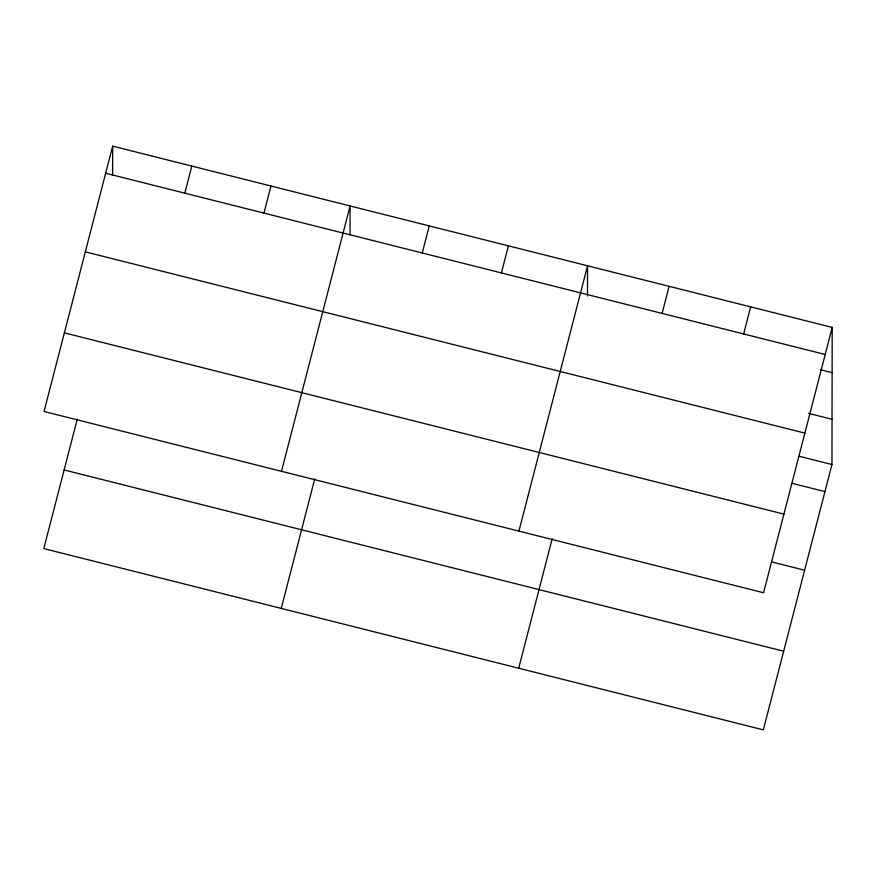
<?xml version="1.0" encoding="UTF-8"?>
<svg xmlns="http://www.w3.org/2000/svg" width="876" height="876" viewBox="0 0 876 876"><rect width="100%" height="100%" fill="white"/><g stroke="black" fill="none" stroke-linecap="round" stroke-linejoin="round"><path stroke-width="1.31" d="M112.61 175.047L112.665 146.139L832.2 327.416L831.959 464.521L763.335 729.861L43.8 548.584L77.307 419.013M350.061 234.867L350.104 205.959L281.492 471.299M587.5 295.946L587.555 265.778L518.931 531.119M112.665 146.139L44.041 411.479L763.576 592.756L832.2 327.416M184.803 193.169L191.811 166.079M263.961 213.109L270.958 186.019M281.251 608.404L314.758 478.833M422.254 252.989L429.262 225.899M501.4 272.929L508.409 245.838M518.691 668.224L552.208 538.652M662.103 313.411L669.1 286.321M743.647 333.953L750.655 306.863M105.657 173.229L825.192 354.495M820.286 369.672L832.123 372.661M808.362 413.308L832.036 419.275M85.322 251.85L804.858 433.116M799.076 456.232L831.959 464.521M792.068 483.322L824.951 491.6M64.375 332.858L783.91 514.124M771.734 561.943L804.617 570.232M64.134 469.963L783.67 651.229"/></g></svg>
